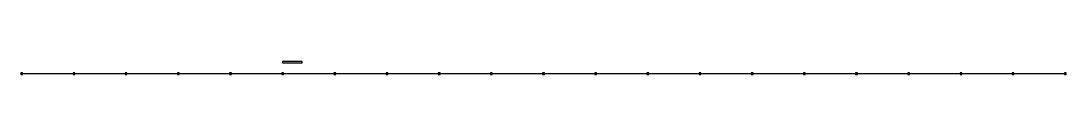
# Model space of a CAD drawing. Header units: millimetres. Extents: x -40 to 48040, y -40 to 560.
import ezdxf

# ---------------------------------------------------------------- set-up
doc = ezdxf.new("R2010")
doc.units = ezdxf.units.MM
doc.layers.add('FENCE', color=7, linetype='Continuous')

# ---------------------------------------------------------------- blocks, each defined once
blk = doc.blocks.new('POST')
blk.add_lwpolyline([(-40, -40), (40, -40), (40, 40), (-40, 40)], close=True)
blk = doc.blocks.new('GATE')
blk.add_lwpolyline([(0, 0), (900, 0), (900, 60), (0, 60)], close=True)

msp = doc.modelspace()

# ---------------------------------------------------------------- linework, layer by layer
at = {"layer": 'FENCE'}
msp.add_lwpolyline([(0, 0), (48000, 0)], dxfattribs=at)

# ---------------------------------------------------------------- block references
for name, p in [('GATE', (12000, 500)), ('POST', (0, 0)), ('POST', (2400, 0)), ('POST', (4800, 0)), ('POST', (7200, 0)), ('POST', (9600, 0)), ('POST', (12000, 0)), ('POST', (14400, 0)), ('POST', (16800, 0)), ('POST', (19200, 0)), ('POST', (21600, 0)), ('POST', (24000, 0)), ('POST', (26400, 0)), ('POST', (28800, 0)), ('POST', (31200, 0)), ('POST', (33600, 0)), ('POST', (36000, 0)), ('POST', (38400, 0)), ('POST', (40800, 0)), ('POST', (43200, 0)), ('POST', (45600, 0)), ('POST', (48000, 0))]:
    msp.add_blockref(name, p, dxfattribs=at)

doc.saveas('drawing.dxf')
